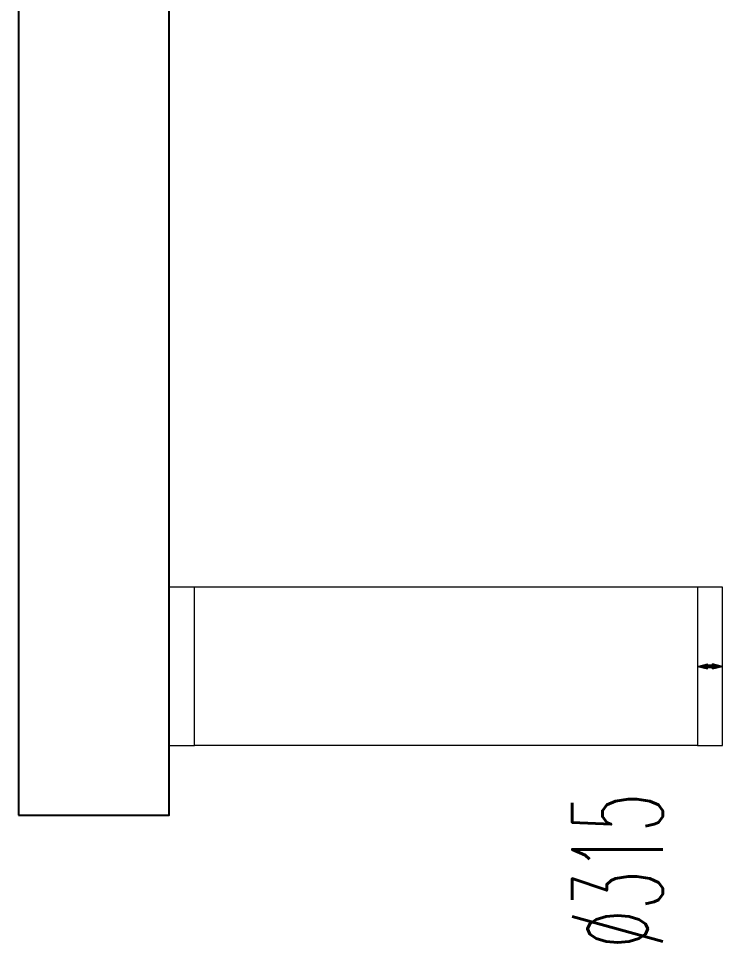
# Model space of a CAD drawing. Header units: inches. Extents: x -772 to 6765, y -813 to 4093.
# Drawn here: x 3862.4 to 4002.5, y 68.8 to 252.7 of the extents above; entities that cross this region are included whole.
import ezdxf
from ezdxf.enums import TextEntityAlignment as Align

# ---------------------------------------------------------------- set-up
doc = ezdxf.new("R2010")
doc.units = ezdxf.units.IN
doc.header["$MEASUREMENT"] = 0
doc.layers.add('MTY-UFLEME-KANALI', color=20, linetype='Continuous')
doc.layers.add('MTY-UFLEME-KANALI-Flex', color=21, linetype='ZIGZAG', lineweight=0)
doc.layers.add('VDI3805_Objects', color=7, linetype='Continuous', lineweight=0)
doc.styles.add('CAP', font='simplxtw.shx', dxfattribs={"width": 0.65})
doc.linetypes.add('ZIGZAG', pattern='A,0.0001,-0.2,[131,ltypeshp.shx,S=0.2,R=0,X=-0.2,Y=0],-0.4,[131,ltypeshp.shx,S=0.2,R=180.00002,X=0.2,Y=0],-0.2', length=0.8001)

# ---------------------------------------------------------------- blocks, each defined once
blk = doc.blocks.new('70205_970_01')
at = {"layer": 'VDI3805_Objects', "color": 3}
for p, q in [((0.4955, 0.005), (0.4755, 0)), ((0.4755, 0), (0.4955, 0.0049)), ((0.4755, 0), (0.4955, 0.0046)), ((0.4755, 0), (0.4955, 0.0042)), ((0.4755, 0), (0.4955, 0.0035)), ((0.4755, 0), (0.4955, 0.0028)), ((0.4755, 0), (0.4955, 0.0019)), ((0.4755, 0), (0.4955, 0.001)), ((0.4755, 0), (0.4955, 0)), ((0.4755, 0), (0.4955, -0.001)), ((0.4755, 0), (0.4955, -0.0019)), ((0.4755, 0), (0.4955, -0.0028)), ((0.4755, 0), (0.4955, -0.0035)), ((0.4755, 0), (0.4955, -0.0042)), ((0.4755, 0), (0.4955, -0.0046)), ((0.4755, 0), (0.4955, -0.0049)), ((0.4755, 0), (0.4955, -0.005)), ((0.4955, 0.005), (0.4955, 0.0049)), ((0.4955, 0.0049), (0.4955, 0.0046)), ((0.4955, 0.0046), (0.4955, 0.0042)), ((0.4955, 0.0042), (0.4955, 0.0035)), ((0.4955, 0.0035), (0.4955, 0.0028)), ((0.4955, 0.0028), (0.4955, 0.0019)), ((0.4955, 0.0025), (0.4955, 0.0023)), ((0.4955, 0.0025), (0.4955, 0.0025)), ((0.5055, 0.0025), (0.4955, 0.0025)), ((0.4955, 0.0025), (0.5055, 0.0025)), ((0.4955, 0.0023), (0.4955, 0.0021)), ((0.4955, 0.0023), (0.5055, 0.0023)), ((0.4955, 0.0021), (0.4955, 0.0018)), ((0.4955, 0.0021), (0.5055, 0.0021)), ((0.4955, 0.0019), (0.4955, 0.001)), ((0.4955, 0.0018), (0.4955, 0.0014)), ((0.4955, 0.0018), (0.5055, 0.0018)), ((0.4955, 0.0014), (0.4955, 0.001)), ((0.4955, 0.0014), (0.5055, 0.0014)), ((0.4955, 0.001), (0.4955, 0)), ((0.4955, 0.001), (0.4955, 0.0005)), ((0.4955, 0.001), (0.5055, 0.001)), ((0.4955, 0.0005), (0.4955, 0)), ((0.4955, 0.0005), (0.5055, 0.0005)), ((0.4955, 0), (0.4955, -0.001)), ((0.4955, 0), (0.4955, -0.0005)), ((0.4955, 0), (0.5055, 0)), ((0.5055, 0.0049), (0.5055, 0.005)), ((0.5255, 0), (0.5055, 0.005)), ((0.5055, 0.0049), (0.5055, 0.0046)), ((0.5255, 0), (0.5055, 0.0049)), ((0.5055, 0.0046), (0.5055, 0.0042)), ((0.5255, 0), (0.5055, 0.0046)), ((0.5055, 0.0042), (0.5055, 0.0035)), ((0.5255, 0), (0.5055, 0.0042)), ((0.5055, 0.0035), (0.5055, 0.0028)), ((0.5255, 0), (0.5055, 0.0035)), ((0.5055, 0.0028), (0.5055, 0.0019)), ((0.5255, 0), (0.5055, 0.0028)), ((0.5055, 0.0025), (0.5055, 0.0025)), ((0.5055, 0.0025), (0.5055, 0.0023)), ((0.5055, 0.0023), (0.5055, 0.0021)), ((0.5055, 0.0021), (0.5055, 0.0018)), ((0.5055, 0.0019), (0.5055, 0.001)), ((0.5255, 0), (0.5055, 0.0019)), ((0.5055, 0.0018), (0.5055, 0.0014)), ((0.5055, 0.0014), (0.5055, 0.001)), ((0.5055, 0.001), (0.5055, 0.0005)), ((0.5055, 0.001), (0.5055, 0)), ((0.5255, 0), (0.5055, 0.001)), ((0.5055, 0.0005), (0.5055, 0)), ((0.5055, 0), (0.5055, -0.0005)), ((0.5055, 0), (0.5055, -0.001)), ((0.5255, 0), (0.5055, 0)), ((0.5255, 0), (0.5055, -0.001)), ((0.5255, 0), (0.5055, -0.0019)), ((0.5255, 0), (0.5055, -0.0028)), ((0.5255, 0), (0.5055, -0.0035)), ((0.5255, 0), (0.5055, -0.0042)), ((0.5255, 0), (0.5055, -0.0046)), ((0.5255, 0), (0.5055, -0.0049)), ((0.5255, 0), (0.5055, -0.005)), ((0.4955, -0.0005), (0.4955, -0.001)), ((0.4955, -0.0005), (0.5055, -0.0005)), ((0.4955, -0.001), (0.4955, -0.0019)), ((0.4955, -0.001), (0.4955, -0.0014)), ((0.4955, -0.001), (0.5055, -0.001)), ((0.4955, -0.0014), (0.4955, -0.0018)), ((0.4955, -0.0014), (0.5055, -0.0014)), ((0.4955, -0.0018), (0.4955, -0.0021)), ((0.4955, -0.0018), (0.5055, -0.0018)), ((0.4955, -0.0019), (0.4955, -0.0028)), ((0.4955, -0.0021), (0.4955, -0.0023)), ((0.4955, -0.0021), (0.5055, -0.0021)), ((0.4955, -0.0023), (0.4955, -0.0025)), ((0.4955, -0.0023), (0.5055, -0.0023)), ((0.4955, -0.0025), (0.4955, -0.0025)), ((0.4955, -0.0025), (0.5055, -0.0025)), ((0.4955, -0.0025), (0.5055, -0.0025)), ((0.4955, -0.0028), (0.4955, -0.0035)), ((0.4955, -0.0035), (0.4955, -0.0042)), ((0.4955, -0.0042), (0.4955, -0.0046)), ((0.4955, -0.0046), (0.4955, -0.0049)), ((0.4955, -0.0049), (0.4955, -0.005)), ((0.5055, -0.0005), (0.5055, -0.001)), ((0.5055, -0.001), (0.5055, -0.0014)), ((0.5055, -0.001), (0.5055, -0.0019)), ((0.5055, -0.0014), (0.5055, -0.0018)), ((0.5055, -0.0018), (0.5055, -0.0021)), ((0.5055, -0.0019), (0.5055, -0.0028)), ((0.5055, -0.0021), (0.5055, -0.0023)), ((0.5055, -0.0023), (0.5055, -0.0025)), ((0.5055, -0.0025), (0.5055, -0.0025)), ((0.5055, -0.0028), (0.5055, -0.0035)), ((0.5055, -0.0035), (0.5055, -0.0042)), ((0.5055, -0.0042), (0.5055, -0.0046)), ((0.5055, -0.0046), (0.5055, -0.0049)), ((0.5055, -0.0049), (0.5055, -0.005))]:
    blk.add_line(p, q, dxfattribs=at)
blk = doc.blocks.new('A$C5CD23EDA')
at = {"layer": 'VDI3805_Objects', "xscale": 100, "yscale": 100, "zscale": 100}
blk.add_blockref('70205_970_01', (-31.15, 0), dxfattribs=at)
blk = doc.blocks.new('*U185')
at = {"layer": 'MTY-UFLEME-KANALI-Flex', "ltscale": 0.5}
for p, q in [((-15.75, 5), (-15.75, 105.06)), ((15.75, 5), (15.75, 105.06))]:
    blk.add_line(p, q, dxfattribs=at)
at = {"layer": 'MTY-UFLEME-KANALI-Flex', "linetype": 'ByBlock', "ltscale": 0.5}
for points in [[(15.75, 110.06), (-15.75, 110.06), (-15.75, 105.06), (15.75, 105.06)], [(15.75, 5), (-15.75, 5), (-15.75, 0), (15.75, 0)]]:
    blk.add_lwpolyline(points, close=True, dxfattribs=at)
at = {"layer": 'MTY-UFLEME-KANALI-Flex', "color": 7, "ltscale": 0.5, "style": 'CAP', "width": 0.5}
blk.add_attdef('X', text='', height=18, dxfattribs=at).set_placement((-40.68, 11.88), align=Align.CENTER)
blk = doc.blocks.new('mekanik')
at = {"layer": 'MTY-UFLEME-KANALI'}
blk.add_lwpolyline([(23132.41, 6934.17), (23162.41, 6934.17), (23162.41, 7762.31), (23132.41, 7762.31)], close=True, dxfattribs=at)
at = {"rotation": 90}
blk.add_blockref('*U185', (23272.47, 6963.76), dxfattribs=at).add_auto_attribs({'X': '%%C315'})
at = {"layer": 'MTY-UFLEME-KANALI', "rotation": 180}
blk.add_blockref('A$C5CD23EDA', (23288.87, 6963.76), dxfattribs=at)

msp = doc.modelspace()

# ---------------------------------------------------------------- block references
msp.add_blockref('mekanik', (-19270, -6840))

doc.saveas('drawing.dxf')
